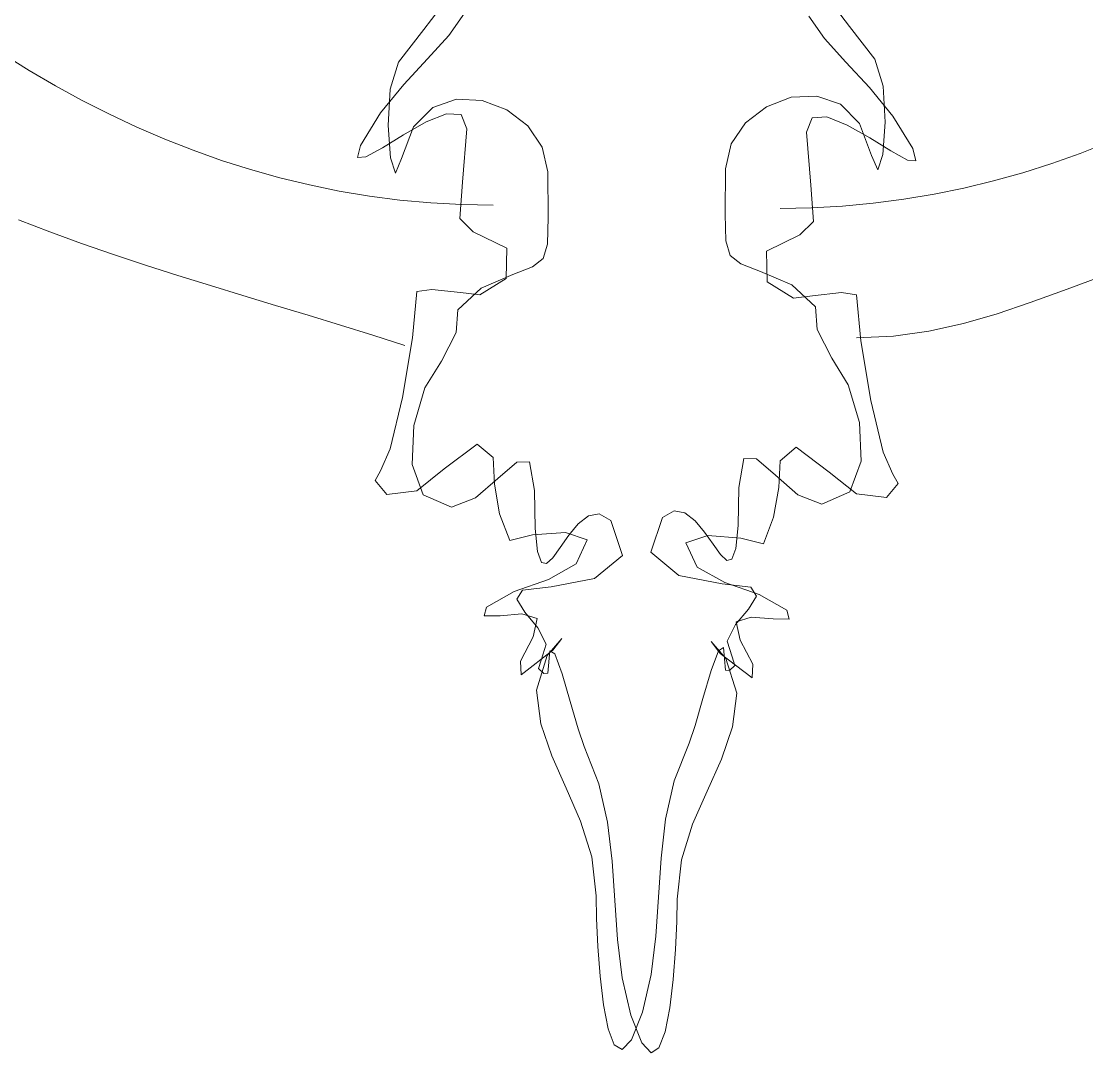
# Model space of a CAD drawing. Header units: centimetres. Extents: x 134057 to 145613, y 5028 to 39996.
# Drawn here: x 135547.1 to 135598.1, y 6534.7 to 6584 of the extents above; entities that cross this region are included whole.
import ezdxf

# ---------------------------------------------------------------- set-up
doc = ezdxf.new("R2010")
doc.units = ezdxf.units.CM
doc.layers.add('TEXT', color=3, linetype='Continuous', lineweight=20)

msp = doc.modelspace()

# ---------------------------------------------------------------- linework, layer by layer
at = {"layer": 'TEXT', "color": 2, "linetype": 'Continuous', "lineweight": 9}
for p, q in [((135567.435, 6585.093), (135566.324, 6583.642)), ((135567.435, 6585.093), (135566.324, 6583.642)), ((135585.613, 6585.243), (135586.724, 6583.792)), ((135585.613, 6585.243), (135586.724, 6583.792)), ((135567.529, 6583.355), (135568.285, 6584.424)), ((135567.529, 6583.355), (135568.285, 6584.424)), ((135585.519, 6583.205), (135584.764, 6584.275)), ((135585.519, 6583.205), (135584.764, 6584.275)), ((135566.324, 6583.642), (135565.11, 6582.072)), ((135566.324, 6583.642), (135565.11, 6582.072)), ((135586.724, 6583.792), (135587.939, 6582.222)), ((135586.724, 6583.792), (135587.939, 6582.222)), ((135566.513, 6582.233), (135567.529, 6583.355)), ((135566.513, 6582.233), (135567.529, 6583.355)), ((135586.535, 6582.083), (135585.519, 6583.205)), ((135586.535, 6582.083), (135585.519, 6583.205)), ((135546.182, 6582.458), (135547.426, 6581.681)), ((135546.182, 6582.458), (135547.426, 6581.681)), ((135565.11, 6582.072), (135564.714, 6580.784)), ((135565.11, 6582.072), (135564.714, 6580.784)), ((135565.375, 6581.012), (135566.513, 6582.233)), ((135565.375, 6581.012), (135566.513, 6582.233)), ((135587.673, 6580.862), (135586.535, 6582.083)), ((135587.673, 6580.862), (135586.535, 6582.083)), ((135587.939, 6582.222), (135588.334, 6580.933)), ((135587.939, 6582.222), (135588.334, 6580.933)), ((135547.426, 6581.681), (135548.689, 6580.941)), ((135547.426, 6581.681), (135548.689, 6580.941)), ((135548.689, 6580.941), (135549.971, 6580.242)), ((135548.689, 6580.941), (135549.971, 6580.242)), ((135564.257, 6579.646), (135565.375, 6581.012)), ((135564.257, 6579.646), (135565.375, 6581.012)), ((135588.334, 6580.933), (135588.432, 6579.202)), ((135588.334, 6580.933), (135588.432, 6579.202)), ((135564.714, 6580.784), (135564.616, 6579.053)), ((135564.714, 6580.784), (135564.616, 6579.053)), ((135583.924, 6580.394), (135582.746, 6579.943)), ((135583.924, 6580.394), (135582.746, 6579.943)), ((135585.147, 6580.456), (135583.924, 6580.394)), ((135585.147, 6580.456), (135583.924, 6580.394)), ((135586.284, 6580.061), (135585.147, 6580.456)), ((135586.284, 6580.061), (135585.147, 6580.456)), ((135588.792, 6579.496), (135587.673, 6580.862)), ((135588.792, 6579.496), (135587.673, 6580.862)), ((135549.971, 6580.242), (135551.271, 6579.583)), ((135549.971, 6580.242), (135551.271, 6579.583)), ((135565.843, 6578.986), (135566.764, 6579.911)), ((135565.843, 6578.986), (135566.764, 6579.911)), ((135566.764, 6579.911), (135567.901, 6580.307)), ((135566.764, 6579.911), (135567.901, 6580.307)), ((135567.901, 6580.307), (135569.124, 6580.244)), ((135567.901, 6580.307), (135569.124, 6580.244)), ((135569.124, 6580.244), (135570.302, 6579.794)), ((135569.124, 6580.244), (135570.302, 6579.794)), ((135582.746, 6579.943), (135581.743, 6579.176)), ((135582.746, 6579.943), (135581.743, 6579.176)), ((135587.205, 6579.136), (135586.284, 6580.061)), ((135587.205, 6579.136), (135586.284, 6580.061)), ((135551.271, 6579.583), (135552.588, 6578.965)), ((135551.271, 6579.583), (135552.588, 6578.965)), ((135563.296, 6578.088), (135564.257, 6579.646)), ((135563.296, 6578.088), (135564.257, 6579.646)), ((135567.41, 6579.609), (135566.439, 6579.219)), ((135567.41, 6579.609), (135566.439, 6579.219)), ((135568.113, 6579.566), (135567.41, 6579.609)), ((135568.113, 6579.566), (135567.41, 6579.609)), ((135568.384, 6578.883), (135568.113, 6579.566)), ((135568.384, 6578.883), (135568.113, 6579.566)), ((135570.302, 6579.794), (135571.305, 6579.027)), ((135570.302, 6579.794), (135571.305, 6579.027)), ((135584.665, 6578.733), (135584.935, 6579.417)), ((135584.665, 6578.733), (135584.935, 6579.417)), ((135584.935, 6579.417), (135585.638, 6579.459)), ((135584.935, 6579.417), (135585.638, 6579.459)), ((135585.638, 6579.459), (135586.61, 6579.069)), ((135585.638, 6579.459), (135586.61, 6579.069)), ((135589.752, 6577.939), (135588.792, 6579.496)), ((135589.752, 6577.939), (135588.792, 6579.496)), ((135552.588, 6578.965), (135553.924, 6578.391)), ((135552.588, 6578.965), (135553.924, 6578.391)), ((135564.616, 6579.053), (135564.732, 6577.505)), ((135564.616, 6579.053), (135564.732, 6577.505)), ((135565.268, 6577.462), (135565.843, 6578.986)), ((135565.268, 6577.462), (135565.843, 6578.986)), ((135566.439, 6579.219), (135565.363, 6578.605)), ((135566.439, 6579.219), (135565.363, 6578.605)), ((135568.183, 6576.334), (135568.384, 6578.883)), ((135568.183, 6576.334), (135568.384, 6578.883)), ((135571.305, 6579.027), (135572.002, 6578.014)), ((135571.305, 6579.027), (135572.002, 6578.014)), ((135581.743, 6579.176), (135581.046, 6578.163)), ((135581.743, 6579.176), (135581.046, 6578.163)), ((135586.61, 6579.069), (135587.685, 6578.455)), ((135586.61, 6579.069), (135587.685, 6578.455)), ((135587.78, 6577.611), (135587.205, 6579.136)), ((135587.78, 6577.611), (135587.205, 6579.136)), ((135588.432, 6579.202), (135588.316, 6577.655)), ((135588.432, 6579.202), (135588.316, 6577.655)), ((135553.924, 6578.391), (135555.276, 6577.861)), ((135553.924, 6578.391), (135555.276, 6577.861)), ((135565.363, 6578.605), (135564.347, 6577.976)), ((135565.363, 6578.605), (135564.347, 6577.976)), ((135584.865, 6576.184), (135584.665, 6578.733)), ((135584.865, 6576.184), (135584.665, 6578.733)), ((135587.685, 6578.455), (135588.701, 6577.827)), ((135587.685, 6578.455), (135588.701, 6577.827)), ((135555.276, 6577.861), (135556.645, 6577.375)), ((135555.276, 6577.861), (135556.645, 6577.375)), ((135563.15, 6577.509), (135563.296, 6578.088)), ((135563.15, 6577.509), (135563.296, 6578.088)), ((135564.347, 6577.976), (135563.554, 6577.542)), ((135564.347, 6577.976), (135563.554, 6577.542)), ((135572.002, 6578.014), (135572.264, 6576.826)), ((135572.002, 6578.014), (135572.264, 6576.826)), ((135581.046, 6578.163), (135580.784, 6576.975)), ((135581.046, 6578.163), (135580.784, 6576.975)), ((135588.701, 6577.827), (135589.494, 6577.392)), ((135588.701, 6577.827), (135589.494, 6577.392)), ((135589.899, 6577.36), (135589.752, 6577.939)), ((135589.899, 6577.36), (135589.752, 6577.939)), ((135599.124, 6578.241), (135597.772, 6577.711)), ((135599.124, 6578.241), (135597.772, 6577.711)), ((135556.645, 6577.375), (135558.03, 6576.936)), ((135556.645, 6577.375), (135558.03, 6576.936)), ((135563.554, 6577.542), (135563.15, 6577.509)), ((135563.554, 6577.542), (135563.15, 6577.509)), ((135564.732, 6577.505), (135564.977, 6576.766)), ((135564.732, 6577.505), (135564.977, 6576.766)), ((135564.977, 6576.766), (135565.268, 6577.462)), ((135564.977, 6576.766), (135565.268, 6577.462)), ((135588.071, 6576.916), (135587.78, 6577.611)), ((135588.071, 6576.916), (135587.78, 6577.611)), ((135588.316, 6577.655), (135588.071, 6576.916)), ((135588.316, 6577.655), (135588.071, 6576.916)), ((135589.494, 6577.392), (135589.899, 6577.36)), ((135589.494, 6577.392), (135589.899, 6577.36)), ((135597.772, 6577.711), (135596.403, 6577.226)), ((135597.772, 6577.711), (135596.403, 6577.226)), ((135558.03, 6576.936), (135559.432, 6576.545)), ((135558.03, 6576.936), (135559.432, 6576.545)), ((135572.264, 6576.826), (135572.282, 6574.658)), ((135572.264, 6576.826), (135572.282, 6574.658)), ((135580.784, 6576.975), (135580.766, 6574.808)), ((135580.784, 6576.975), (135580.766, 6574.808)), ((135596.403, 6577.226), (135595.018, 6576.787)), ((135596.403, 6577.226), (135595.018, 6576.787)), ((135559.432, 6576.545), (135560.848, 6576.202)), ((135559.432, 6576.545), (135560.848, 6576.202)), ((135568.054, 6574.596), (135568.183, 6576.334)), ((135568.054, 6574.596), (135568.183, 6576.334)), ((135593.617, 6576.395), (135592.2, 6576.052)), ((135593.617, 6576.395), (135592.2, 6576.052)), ((135595.018, 6576.787), (135593.617, 6576.395)), ((135595.018, 6576.787), (135593.617, 6576.395)), ((135560.848, 6576.202), (135562.28, 6575.909)), ((135560.848, 6576.202), (135562.28, 6575.909)), ((135562.28, 6575.909), (135563.727, 6575.666)), ((135562.28, 6575.909), (135563.727, 6575.666)), ((135584.994, 6574.447), (135584.865, 6576.184)), ((135584.994, 6574.447), (135584.865, 6576.184)), ((135592.2, 6576.052), (135590.768, 6575.759)), ((135592.2, 6576.052), (135590.768, 6575.759)), ((135563.727, 6575.666), (135565.189, 6575.475)), ((135563.727, 6575.666), (135565.189, 6575.475)), ((135565.189, 6575.475), (135566.664, 6575.338)), ((135565.189, 6575.475), (135566.664, 6575.338)), ((135566.664, 6575.338), (135568.153, 6575.255)), ((135566.664, 6575.338), (135568.153, 6575.255)), ((135587.86, 6575.326), (135586.384, 6575.188)), ((135587.86, 6575.326), (135586.384, 6575.188)), ((135589.321, 6575.516), (135587.86, 6575.326)), ((135589.321, 6575.516), (135587.86, 6575.326)), ((135590.768, 6575.759), (135589.321, 6575.516)), ((135590.768, 6575.759), (135589.321, 6575.516)), ((135568.153, 6575.255), (135569.655, 6575.227)), ((135568.153, 6575.255), (135569.655, 6575.227)), ((135580.766, 6574.808), (135580.796, 6573.519)), ((135580.766, 6574.808), (135580.796, 6573.519)), ((135584.895, 6575.105), (135583.393, 6575.077)), ((135584.895, 6575.105), (135583.393, 6575.077)), ((135586.384, 6575.188), (135584.895, 6575.105)), ((135586.384, 6575.188), (135584.895, 6575.105)), ((135548.415, 6573.953), (135546.911, 6574.534)), ((135568.702, 6573.955), (135568.054, 6574.596)), ((135568.702, 6573.955), (135568.054, 6574.596)), ((135572.282, 6574.658), (135572.252, 6573.369)), ((135572.282, 6574.658), (135572.252, 6573.369)), ((135584.347, 6573.805), (135584.994, 6574.447)), ((135584.347, 6573.805), (135584.994, 6574.447)), ((135549.933, 6573.399), (135548.415, 6573.953)), ((135570.303, 6573.171), (135568.702, 6573.955)), ((135570.303, 6573.171), (135568.702, 6573.955)), ((135582.745, 6573.022), (135584.347, 6573.805)), ((135582.745, 6573.022), (135584.347, 6573.805)), ((135551.464, 6572.869), (135549.933, 6573.399)), ((135572.252, 6573.369), (135572.045, 6572.672)), ((135572.252, 6573.369), (135572.045, 6572.672)), ((135580.796, 6573.519), (135581.003, 6572.822)), ((135580.796, 6573.519), (135581.003, 6572.822)), ((135553.006, 6572.357), (135551.464, 6572.869)), ((135570.28, 6571.717), (135570.303, 6573.171)), ((135570.28, 6571.717), (135570.303, 6573.171)), ((135581.003, 6572.822), (135581.515, 6572.43)), ((135581.003, 6572.822), (135581.515, 6572.43)), ((135582.769, 6571.567), (135582.745, 6573.022)), ((135582.769, 6571.567), (135582.745, 6573.022)), ((135554.555, 6571.862), (135553.006, 6572.357)), ((135571.534, 6572.28), (135570.589, 6571.905)), ((135571.534, 6572.28), (135570.589, 6571.905)), ((135572.045, 6572.672), (135571.534, 6572.28)), ((135572.045, 6572.672), (135571.534, 6572.28)), ((135581.515, 6572.43), (135582.459, 6572.055)), ((135581.515, 6572.43), (135582.459, 6572.055)), ((135556.11, 6571.378), (135554.555, 6571.862)), ((135569.02, 6570.934), (135570.28, 6571.717)), ((135569.02, 6570.934), (135570.28, 6571.717)), ((135570.589, 6571.905), (135569.084, 6571.261)), ((135570.589, 6571.905), (135569.084, 6571.261)), ((135582.459, 6572.055), (135583.964, 6571.411)), ((135582.459, 6572.055), (135583.964, 6571.411)), ((135598.56, 6571.735), (135596.962, 6571.143)), ((135557.669, 6570.903), (135556.11, 6571.378)), ((135565.999, 6571.093), (135566.711, 6571.193)), ((135565.999, 6571.093), (135566.711, 6571.193)), ((135566.711, 6571.193), (135568.095, 6571.046)), ((135566.711, 6571.193), (135568.095, 6571.046)), ((135569.084, 6571.261), (135567.954, 6570.213)), ((135569.084, 6571.261), (135567.954, 6570.213)), ((135584.029, 6570.784), (135582.769, 6571.567)), ((135584.029, 6570.784), (135582.769, 6571.567)), ((135583.964, 6571.411), (135585.095, 6570.363)), ((135583.964, 6571.411), (135585.095, 6570.363)), ((135559.228, 6570.432), (135557.669, 6570.903)), ((135565.793, 6568.88), (135565.999, 6571.093)), ((135565.793, 6568.88), (135565.999, 6571.093)), ((135568.095, 6571.046), (135569.02, 6570.934)), ((135568.095, 6571.046), (135569.02, 6570.934)), ((135584.953, 6570.896), (135584.029, 6570.784)), ((135584.953, 6570.896), (135584.029, 6570.784)), ((135586.337, 6571.043), (135584.953, 6570.896)), ((135586.337, 6571.043), (135584.953, 6570.896)), ((135587.049, 6570.943), (135586.337, 6571.043)), ((135587.049, 6570.943), (135586.337, 6571.043)), ((135587.255, 6568.73), (135587.049, 6570.943)), ((135587.255, 6568.73), (135587.049, 6570.943)), ((135596.962, 6571.143), (135595.376, 6570.566)), ((135560.786, 6569.961), (135559.228, 6570.432)), ((135567.954, 6570.213), (135567.883, 6569.13)), ((135567.954, 6570.213), (135567.883, 6569.13)), ((135585.095, 6570.363), (135585.165, 6569.279)), ((135585.095, 6570.363), (135585.165, 6569.279)), ((135595.376, 6570.566), (135593.785, 6570.031)), ((135562.34, 6569.488), (135560.786, 6569.961)), ((135593.785, 6570.031), (135592.173, 6569.568)), ((135563.888, 6569.007), (135562.34, 6569.488)), ((135585.165, 6569.279), (135585.872, 6567.913)), ((135585.165, 6569.279), (135585.872, 6567.913)), ((135590.524, 6569.202), (135588.821, 6568.962)), ((135592.173, 6569.568), (135590.524, 6569.202)), ((135565.427, 6568.516), (135563.888, 6569.007)), ((135565.303, 6566.025), (135565.793, 6568.88)), ((135565.303, 6566.025), (135565.793, 6568.88)), ((135567.883, 6569.13), (135567.176, 6567.764)), ((135567.883, 6569.13), (135567.176, 6567.764)), ((135588.821, 6568.962), (135587.049, 6568.876)), ((135587.745, 6565.876), (135587.255, 6568.73)), ((135587.745, 6565.876), (135587.255, 6568.73)), ((135567.176, 6567.764), (135566.386, 6566.487)), ((135567.176, 6567.764), (135566.386, 6566.487)), ((135585.872, 6567.913), (135586.662, 6566.636)), ((135585.872, 6567.913), (135586.662, 6566.636)), ((135586.662, 6566.636), (135587.192, 6564.833)), ((135586.662, 6566.636), (135587.192, 6564.833)), ((135566.386, 6566.487), (135565.856, 6564.683)), ((135566.386, 6566.487), (135565.856, 6564.683)), ((135564.725, 6563.559), (135565.303, 6566.025)), ((135564.725, 6563.559), (135565.303, 6566.025)), ((135588.324, 6563.409), (135587.745, 6565.876)), ((135588.324, 6563.409), (135587.745, 6565.876)), ((135565.856, 6564.683), (135565.768, 6562.818)), ((135565.856, 6564.683), (135565.768, 6562.818)), ((135587.192, 6564.833), (135587.28, 6562.968)), ((135587.192, 6564.833), (135587.28, 6562.968)), ((135564.25, 6562.508), (135564.725, 6563.559)), ((135564.25, 6562.508), (135564.725, 6563.559)), ((135568.884, 6563.791), (135567.3, 6562.602)), ((135568.884, 6563.791), (135567.3, 6562.602)), ((135569.655, 6563.144), (135568.884, 6563.791)), ((135569.655, 6563.144), (135568.884, 6563.791)), ((135583.393, 6562.994), (135584.164, 6563.642)), ((135583.393, 6562.994), (135584.164, 6563.642)), ((135584.164, 6563.642), (135585.748, 6562.452)), ((135584.164, 6563.642), (135585.748, 6562.452)), ((135569.72, 6561.866), (135569.655, 6563.144)), ((135569.72, 6561.866), (135569.655, 6563.144)), ((135581.65, 6563.095), (135581.42, 6561.713)), ((135581.65, 6563.095), (135581.42, 6561.713)), ((135582.27, 6563.081), (135581.65, 6563.095)), ((135582.27, 6563.081), (135581.65, 6563.095)), ((135583.172, 6562.297), (135582.27, 6563.081)), ((135583.172, 6562.297), (135582.27, 6563.081)), ((135588.798, 6562.358), (135588.324, 6563.409)), ((135588.798, 6562.358), (135588.324, 6563.409)), ((135563.997, 6562.049), (135564.25, 6562.508)), ((135563.997, 6562.049), (135564.25, 6562.508)), ((135565.768, 6562.818), (135566.306, 6561.358)), ((135565.768, 6562.818), (135566.306, 6561.358)), ((135567.3, 6562.602), (135565.999, 6561.554)), ((135567.3, 6562.602), (135565.999, 6561.554)), ((135569.876, 6562.147), (135570.778, 6562.932)), ((135569.876, 6562.147), (135570.778, 6562.932)), ((135570.778, 6562.932), (135571.398, 6562.946)), ((135570.778, 6562.932), (135571.398, 6562.946)), ((135571.398, 6562.946), (135571.628, 6561.563)), ((135571.398, 6562.946), (135571.628, 6561.563)), ((135583.328, 6561.716), (135583.393, 6562.994)), ((135583.328, 6561.716), (135583.393, 6562.994)), ((135587.28, 6562.968), (135586.742, 6561.508)), ((135587.28, 6562.968), (135586.742, 6561.508)), ((135564.556, 6561.377), (135563.997, 6562.049)), ((135564.556, 6561.377), (135563.997, 6562.049)), ((135568.799, 6561.217), (135569.876, 6562.147)), ((135568.799, 6561.217), (135569.876, 6562.147)), ((135584.249, 6561.367), (135583.172, 6562.297)), ((135584.249, 6561.367), (135583.172, 6562.297)), ((135585.748, 6562.452), (135587.049, 6561.404)), ((135585.748, 6562.452), (135587.049, 6561.404)), ((135589.051, 6561.899), (135588.798, 6562.358)), ((135589.051, 6561.899), (135588.798, 6562.358)), ((135565.999, 6561.554), (135564.556, 6561.377)), ((135565.999, 6561.554), (135564.556, 6561.377)), ((135569.962, 6560.447), (135569.72, 6561.866)), ((135569.962, 6560.447), (135569.72, 6561.866)), ((135571.628, 6561.563), (135571.666, 6559.749)), ((135571.628, 6561.563), (135571.666, 6559.749)), ((135581.42, 6561.713), (135581.382, 6559.899)), ((135581.42, 6561.713), (135581.382, 6559.899)), ((135583.086, 6560.297), (135583.328, 6561.716)), ((135583.086, 6560.297), (135583.328, 6561.716)), ((135586.742, 6561.508), (135585.395, 6560.918)), ((135586.742, 6561.508), (135585.395, 6560.918)), ((135588.492, 6561.228), (135589.051, 6561.899)), ((135588.492, 6561.228), (135589.051, 6561.899)), ((135566.306, 6561.358), (135567.653, 6560.768)), ((135566.306, 6561.358), (135567.653, 6560.768)), ((135567.653, 6560.768), (135568.799, 6561.217)), ((135567.653, 6560.768), (135568.799, 6561.217)), ((135585.395, 6560.918), (135584.249, 6561.367)), ((135585.395, 6560.918), (135584.249, 6561.367)), ((135587.049, 6561.404), (135588.492, 6561.228)), ((135587.049, 6561.404), (135588.492, 6561.228)), ((135578.315, 6560.598), (135577.764, 6560.282)), ((135578.315, 6560.598), (135577.764, 6560.282)), ((135578.837, 6560.504), (135578.315, 6560.598)), ((135578.837, 6560.504), (135578.315, 6560.598)), ((135579.326, 6560.122), (135578.837, 6560.504)), ((135579.326, 6560.122), (135578.837, 6560.504)), ((135570.45, 6559.169), (135569.962, 6560.447)), ((135570.45, 6559.169), (135569.962, 6560.447)), ((135573.273, 6559.429), (135573.722, 6559.972)), ((135573.273, 6559.429), (135573.722, 6559.972)), ((135573.722, 6559.972), (135574.211, 6560.354)), ((135573.722, 6559.972), (135574.211, 6560.354)), ((135574.211, 6560.354), (135574.733, 6560.449)), ((135574.211, 6560.354), (135574.733, 6560.449)), ((135574.733, 6560.449), (135575.284, 6560.132)), ((135574.733, 6560.449), (135575.284, 6560.132)), ((135575.284, 6560.132), (135575.85, 6558.46)), ((135575.284, 6560.132), (135575.85, 6558.46)), ((135577.764, 6560.282), (135577.198, 6558.61)), ((135577.764, 6560.282), (135577.198, 6558.61)), ((135579.776, 6559.578), (135579.326, 6560.122)), ((135579.776, 6559.578), (135579.326, 6560.122)), ((135582.598, 6559.019), (135583.086, 6560.297)), ((135582.598, 6559.019), (135583.086, 6560.297)), ((135573.113, 6559.567), (135571.528, 6559.442)), ((135573.113, 6559.567), (135571.528, 6559.442)), ((135571.666, 6559.749), (135571.779, 6558.646)), ((135571.666, 6559.749), (135571.779, 6558.646)), ((135574.162, 6559.214), (135573.113, 6559.567)), ((135574.162, 6559.214), (135573.113, 6559.567)), ((135580.182, 6558.997), (135579.776, 6559.578)), ((135580.182, 6558.997), (135579.776, 6559.578)), ((135581.382, 6559.899), (135581.269, 6558.795)), ((135581.382, 6559.899), (135581.269, 6558.795)), ((135571.528, 6559.442), (135570.45, 6559.169)), ((135571.528, 6559.442), (135570.45, 6559.169)), ((135572.866, 6558.848), (135573.273, 6559.429)), ((135572.866, 6558.848), (135573.273, 6559.429)), ((135573.63, 6558.056), (135574.162, 6559.214)), ((135573.63, 6558.056), (135574.162, 6559.214)), ((135578.886, 6559.064), (135579.935, 6559.417)), ((135578.886, 6559.064), (135579.935, 6559.417)), ((135579.418, 6557.907), (135578.886, 6559.064)), ((135579.418, 6557.907), (135578.886, 6559.064)), ((135579.935, 6559.417), (135581.52, 6559.293)), ((135579.935, 6559.417), (135581.52, 6559.293)), ((135580.539, 6558.504), (135580.182, 6558.997)), ((135580.539, 6558.504), (135580.182, 6558.997)), ((135581.52, 6559.293), (135582.598, 6559.019)), ((135581.52, 6559.293), (135582.598, 6559.019)), ((135571.779, 6558.646), (135571.96, 6558.129)), ((135571.779, 6558.646), (135571.96, 6558.129)), ((135572.509, 6558.354), (135572.866, 6558.848)), ((135572.509, 6558.354), (135572.866, 6558.848)), ((135575.85, 6558.46), (135574.507, 6557.353)), ((135575.85, 6558.46), (135574.507, 6557.353)), ((135577.198, 6558.61), (135578.541, 6557.503)), ((135577.198, 6558.61), (135578.541, 6557.503)), ((135580.843, 6558.223), (135580.539, 6558.504)), ((135580.843, 6558.223), (135580.539, 6558.504)), ((135581.269, 6558.795), (135581.088, 6558.278)), ((135581.269, 6558.795), (135581.088, 6558.278)), ((135571.96, 6558.129), (135572.205, 6558.073)), ((135571.96, 6558.129), (135572.205, 6558.073)), ((135572.205, 6558.073), (135572.509, 6558.354)), ((135572.205, 6558.073), (135572.509, 6558.354)), ((135572.305, 6557.308), (135573.63, 6558.056)), ((135572.305, 6557.308), (135573.63, 6558.056)), ((135581.088, 6558.278), (135580.843, 6558.223)), ((135581.088, 6558.278), (135580.843, 6558.223)), ((135578.541, 6557.503), (135580.625, 6557.102)), ((135578.541, 6557.503), (135580.625, 6557.102)), ((135580.743, 6557.159), (135579.418, 6557.907)), ((135580.743, 6557.159), (135579.418, 6557.907)), ((135570.662, 6556.737), (135572.305, 6557.308)), ((135570.662, 6556.737), (135572.305, 6557.308)), ((135572.423, 6556.953), (135571.051, 6556.793)), ((135572.423, 6556.953), (135571.051, 6556.793)), ((135574.507, 6557.353), (135572.423, 6556.953)), ((135574.507, 6557.353), (135572.423, 6556.953)), ((135580.625, 6557.102), (135581.997, 6556.943)), ((135580.625, 6557.102), (135581.997, 6556.943)), ((135582.386, 6556.588), (135580.743, 6557.159)), ((135582.386, 6556.588), (135580.743, 6557.159)), ((135581.997, 6556.943), (135582.268, 6556.514)), ((135581.997, 6556.943), (135582.268, 6556.514)), ((135569.338, 6555.989), (135570.662, 6556.737)), ((135569.338, 6555.989), (135570.662, 6556.737)), ((135571.051, 6556.793), (135570.78, 6556.364)), ((135571.051, 6556.793), (135570.78, 6556.364)), ((135582.268, 6556.514), (135581.877, 6555.89)), ((135582.268, 6556.514), (135581.877, 6555.89)), ((135583.711, 6555.84), (135582.386, 6556.588)), ((135583.711, 6555.84), (135582.386, 6556.588)), ((135569.218, 6555.566), (135569.338, 6555.989)), ((135569.218, 6555.566), (135569.338, 6555.989)), ((135570.78, 6556.364), (135571.171, 6555.74)), ((135570.78, 6556.364), (135571.171, 6555.74)), ((135581.877, 6555.89), (135581.261, 6555.147)), ((135581.877, 6555.89), (135581.261, 6555.147)), ((135569.984, 6555.577), (135569.218, 6555.566)), ((135569.984, 6555.577), (135569.218, 6555.566)), ((135571.032, 6555.658), (135569.984, 6555.577)), ((135571.032, 6555.658), (135569.984, 6555.577)), ((135571.759, 6555.44), (135571.032, 6555.658)), ((135571.759, 6555.44), (135571.032, 6555.658)), ((135571.171, 6555.74), (135571.787, 6554.998)), ((135571.171, 6555.74), (135571.787, 6554.998)), ((135571.563, 6554.559), (135571.759, 6555.44)), ((135571.563, 6554.559), (135571.759, 6555.44)), ((135581.289, 6555.29), (135582.016, 6555.508)), ((135581.289, 6555.29), (135582.016, 6555.508)), ((135582.016, 6555.508), (135583.065, 6555.428)), ((135582.016, 6555.508), (135583.065, 6555.428)), ((135583.065, 6555.428), (135583.83, 6555.416)), ((135583.065, 6555.428), (135583.83, 6555.416)), ((135583.83, 6555.416), (135583.711, 6555.84)), ((135583.83, 6555.416), (135583.711, 6555.84)), ((135571.787, 6554.998), (135572.191, 6554.211)), ((135571.787, 6554.998), (135572.191, 6554.211)), ((135581.261, 6555.147), (135580.857, 6554.361)), ((135581.261, 6555.147), (135580.857, 6554.361)), ((135581.485, 6554.409), (135581.289, 6555.29)), ((135581.485, 6554.409), (135581.289, 6555.29)), ((135570.963, 6553.404), (135571.563, 6554.559)), ((135570.963, 6553.404), (135571.563, 6554.559)), ((135572.246, 6553.675), (135572.947, 6554.488)), ((135572.246, 6553.675), (135572.947, 6554.488)), ((135572.947, 6554.488), (135572.517, 6553.923)), ((135572.947, 6554.488), (135572.517, 6553.923)), ((135580.857, 6554.361), (135581.102, 6553.605)), ((135580.857, 6554.361), (135581.102, 6553.605)), ((135582.085, 6553.255), (135581.485, 6554.409)), ((135582.085, 6553.255), (135581.485, 6554.409)), ((135572.517, 6553.923), (135570.998, 6552.745)), ((135572.517, 6553.923), (135570.998, 6552.745)), ((135572.191, 6554.211), (135571.946, 6553.455)), ((135572.191, 6554.211), (135571.946, 6553.455)), ((135572.264, 6552.819), (135572.36, 6553.896)), ((135572.264, 6552.819), (135572.36, 6553.896)), ((135572.36, 6553.896), (135572.611, 6553.749)), ((135572.36, 6553.896), (135572.611, 6553.749)), ((135580.437, 6553.899), (135580.089, 6552.949)), ((135580.437, 6553.899), (135580.089, 6552.949)), ((135580.802, 6553.526), (135580.101, 6554.338)), ((135580.101, 6554.338), (135580.531, 6553.773)), ((135580.802, 6553.526), (135580.101, 6554.338)), ((135580.101, 6554.338), (135580.531, 6553.773)), ((135580.688, 6554.046), (135580.437, 6553.899)), ((135580.688, 6554.046), (135580.437, 6553.899)), ((135580.784, 6552.969), (135580.688, 6554.046)), ((135580.784, 6552.969), (135580.688, 6554.046)), ((135570.998, 6552.745), (135570.963, 6553.404)), ((135570.998, 6552.745), (135570.963, 6553.404)), ((135571.722, 6552.015), (135572.246, 6553.675)), ((135571.722, 6552.015), (135572.246, 6553.675)), ((135571.946, 6553.455), (135571.816, 6553.043)), ((135571.946, 6553.455), (135571.816, 6553.043)), ((135572.611, 6553.749), (135572.959, 6552.799)), ((135572.611, 6553.749), (135572.959, 6552.799)), ((135580.531, 6553.773), (135582.05, 6552.595)), ((135580.531, 6553.773), (135582.05, 6552.595)), ((135581.326, 6551.865), (135580.802, 6553.526)), ((135581.326, 6551.865), (135580.802, 6553.526)), ((135581.102, 6553.605), (135581.232, 6553.193)), ((135581.102, 6553.605), (135581.232, 6553.193)), ((135571.816, 6553.043), (135572.075, 6552.807)), ((135571.816, 6553.043), (135572.075, 6552.807)), ((135572.075, 6552.807), (135572.264, 6552.819)), ((135572.075, 6552.807), (135572.264, 6552.819)), ((135580.089, 6552.949), (135579.701, 6551.614)), ((135580.089, 6552.949), (135579.701, 6551.614)), ((135580.973, 6552.957), (135580.784, 6552.969)), ((135580.973, 6552.957), (135580.784, 6552.969)), ((135581.232, 6553.193), (135580.973, 6552.957)), ((135581.232, 6553.193), (135580.973, 6552.957)), ((135582.05, 6552.595), (135582.085, 6553.255)), ((135582.05, 6552.595), (135582.085, 6553.255)), ((135572.959, 6552.799), (135573.347, 6551.465)), ((135572.959, 6552.799), (135573.347, 6551.465)), ((135571.934, 6550.401), (135571.722, 6552.015)), ((135571.934, 6550.401), (135571.722, 6552.015)), ((135581.114, 6550.252), (135581.326, 6551.865)), ((135581.114, 6550.252), (135581.326, 6551.865)), ((135573.347, 6551.465), (135573.717, 6550.166)), ((135573.347, 6551.465), (135573.717, 6550.166)), ((135579.701, 6551.614), (135579.331, 6550.315)), ((135579.701, 6551.614), (135579.331, 6550.315)), ((135572.464, 6548.859), (135571.934, 6550.401)), ((135572.464, 6548.859), (135571.934, 6550.401)), ((135579.331, 6550.315), (135579.036, 6549.471)), ((135579.331, 6550.315), (135579.036, 6549.471)), ((135573.717, 6550.166), (135574.013, 6549.321)), ((135573.717, 6550.166), (135574.013, 6549.321)), ((135580.584, 6548.709), (135581.114, 6550.252)), ((135580.584, 6548.709), (135581.114, 6550.252)), ((135574.013, 6549.321), (135574.72, 6547.523)), ((135574.013, 6549.321), (135574.72, 6547.523)), ((135579.036, 6549.471), (135578.328, 6547.673)), ((135579.036, 6549.471), (135578.328, 6547.673)), ((135573.153, 6547.325), (135572.464, 6548.859)), ((135573.153, 6547.325), (135572.464, 6548.859)), ((135579.895, 6547.175), (135580.584, 6548.709)), ((135579.895, 6547.175), (135580.584, 6548.709)), ((135573.842, 6545.738), (135573.153, 6547.325)), ((135573.842, 6545.738), (135573.153, 6547.325)), ((135574.72, 6547.523), (135575.135, 6545.684)), ((135574.72, 6547.523), (135575.135, 6545.684)), ((135578.328, 6547.673), (135577.913, 6545.833)), ((135578.328, 6547.673), (135577.913, 6545.833)), ((135579.206, 6545.588), (135579.895, 6547.175)), ((135579.206, 6545.588), (135579.895, 6547.175)), ((135574.372, 6544.036), (135573.842, 6545.738)), ((135574.372, 6544.036), (135573.842, 6545.738)), ((135575.135, 6545.684), (135575.356, 6543.819)), ((135575.135, 6545.684), (135575.356, 6543.819)), ((135577.913, 6545.833), (135577.692, 6543.969)), ((135577.913, 6545.833), (135577.692, 6543.969)), ((135578.676, 6543.886), (135579.206, 6545.588)), ((135578.676, 6543.886), (135579.206, 6545.588)), ((135574.584, 6542.158), (135574.372, 6544.036)), ((135574.584, 6542.158), (135574.372, 6544.036)), ((135575.356, 6543.819), (135575.479, 6541.946)), ((135575.356, 6543.819), (135575.479, 6541.946)), ((135577.692, 6543.969), (135577.569, 6542.096)), ((135577.692, 6543.969), (135577.569, 6542.096)), ((135578.464, 6542.008), (135578.676, 6543.886)), ((135578.464, 6542.008), (135578.676, 6543.886)), ((135574.603, 6541.077), (135574.584, 6542.158)), ((135574.603, 6541.077), (135574.584, 6542.158)), ((135575.479, 6541.946), (135575.602, 6540.081)), ((135575.479, 6541.946), (135575.602, 6540.081)), ((135577.569, 6542.096), (135577.446, 6540.231)), ((135577.569, 6542.096), (135577.446, 6540.231)), ((135578.445, 6540.928), (135578.464, 6542.008)), ((135578.445, 6540.928), (135578.464, 6542.008)), ((135574.663, 6539.743), (135574.603, 6541.077)), ((135574.663, 6539.743), (135574.603, 6541.077)), ((135578.385, 6539.593), (135578.445, 6540.928)), ((135578.385, 6539.593), (135578.445, 6540.928)), ((135575.602, 6540.081), (135575.823, 6538.242)), ((135575.602, 6540.081), (135575.823, 6538.242)), ((135577.446, 6540.231), (135577.225, 6538.391)), ((135577.446, 6540.231), (135577.225, 6538.391)), ((135574.772, 6538.313), (135574.663, 6539.743)), ((135574.772, 6538.313), (135574.663, 6539.743)), ((135578.276, 6538.163), (135578.385, 6539.593)), ((135578.276, 6538.163), (135578.385, 6539.593)), ((135574.936, 6536.946), (135574.772, 6538.313)), ((135574.936, 6536.946), (135574.772, 6538.313)), ((135575.823, 6538.242), (135576.238, 6536.444)), ((135575.823, 6538.242), (135576.238, 6536.444)), ((135577.225, 6538.391), (135576.81, 6536.593)), ((135577.225, 6538.391), (135576.81, 6536.593)), ((135578.112, 6536.796), (135578.276, 6538.163)), ((135578.112, 6536.796), (135578.276, 6538.163)), ((135575.162, 6535.8), (135574.936, 6536.946)), ((135575.162, 6535.8), (135574.936, 6536.946)), ((135576.81, 6536.593), (135576.273, 6535.272)), ((135576.81, 6536.593), (135576.273, 6535.272)), ((135577.886, 6535.65), (135578.112, 6536.796)), ((135577.886, 6535.65), (135578.112, 6536.796)), ((135576.238, 6536.444), (135576.775, 6535.122)), ((135576.238, 6536.444), (135576.775, 6535.122)), ((135575.455, 6535.033), (135575.162, 6535.8)), ((135575.455, 6535.033), (135575.162, 6535.8)), ((135577.593, 6534.883), (135577.886, 6535.65)), ((135577.593, 6534.883), (135577.886, 6535.65)), ((135575.824, 6534.804), (135575.455, 6535.033)), ((135575.824, 6534.804), (135575.455, 6535.033)), ((135576.273, 6535.272), (135575.824, 6534.804)), ((135576.273, 6535.272), (135575.824, 6534.804)), ((135576.775, 6535.122), (135577.225, 6534.655)), ((135576.775, 6535.122), (135577.225, 6534.655)), ((135577.225, 6534.655), (135577.593, 6534.883)), ((135577.225, 6534.655), (135577.593, 6534.883))]:
    msp.add_line(p, q, dxfattribs=at)

doc.saveas('drawing.dxf')
